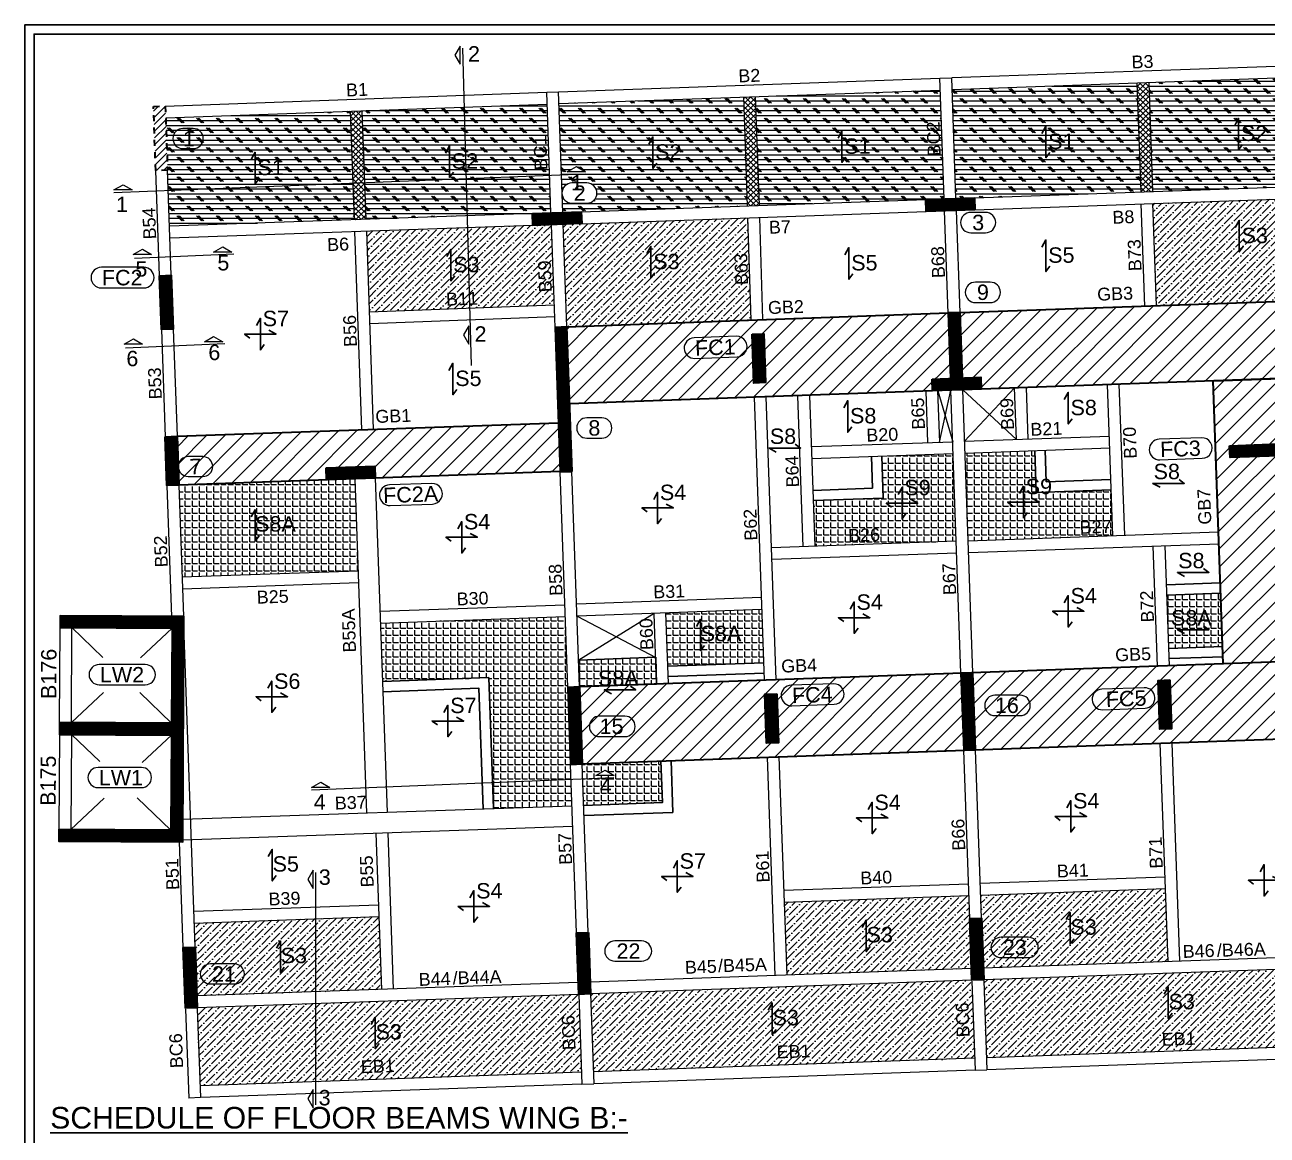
# Model space of a CAD drawing. Header units: millimetres. Extents: x 7675 to 3020127, y -133733 to 101228.
# Drawn here: x 2898307 to 2922494, y 77025 to 98635 of the extents above; entities that cross this region are included whole.
import ezdxf
from ezdxf.enums import TextEntityAlignment as Align

# ---------------------------------------------------------------- set-up
doc = ezdxf.new("R2010")
doc.units = ezdxf.units.MM
doc.header["$LTSCALE"] = 600
doc.linetypes.add('$0$DASHED2', pattern=[0.375, 0.25, -0.125])
doc.linetypes.add('Hidden', pattern=[4, 2, -2])
for name, color, linetype, lineweight in [('BEAM', 191, 'Continuous', 20), ('BEAM NO (H)', 121, 'Continuous', 20), ('BEAM NO (V)', 121, 'Continuous', 20), ('COL HATCH', 67, 'Continuous', 25), ('colno', 11, 'Continuous', 15), ('COLUMN', 84, 'Continuous', 30), ('GIRDER BEAM', 4, 'Continuous', 30), ('HATCH LIGHT_MOFA', 253, 'Continuous', 0), ('MAIN TEXT', 6, 'Continuous', 25), ('RC PARDI HATCH', 8, 'Continuous', 13), ('RCC PARDI', 2, 'Continuous', 20), ('sec', 2, 'Continuous', 13), ('SLAB', 1, 'Continuous', 25), ('SLAB MARK', 241, 'Continuous', 25), ('SLAB NO', 52, 'Continuous', 25), ('void', 45, 'Continuous', 18)]:
    doc.layers.add(name, color=color, linetype=linetype, lineweight=lineweight)
doc.layers.add('VAA- HATCH', color=7, linetype='Continuous')
doc.styles.add('ARIAL', font='arial.ttf')
pattern_1 = [(45, (2491303.62, 332757.3), (-176.7767, 176.7767), [])]
pattern_2 = [(44.684425, (2222075.1, -75728.195), (-10.0469908, 10.15827899), [])]
pattern_3 = [(0, (0, 0), (0, 95.25), []), (135, (47.62, -47.62), (-190.500082, -190.500082), [134.7039, -134.7039]), (135, (71.44, -47.62), (-190.500082, -190.500082), [134.7039, -134.7039]), (135, (95.25, -47.62), (-190.500082, -190.500082), [134.7039, -134.7039])]
pattern_4 = [(0, (0, 0), (0, 139.7), [101.6, -38.1]), (90, (0, 0), (-139.7, 9e-15), [101.6, -38.1])]
pattern_5 = [(45, (46286.416, -179883.063), (-10.60660172, 10.60660172), [])]
pattern_6 = [(44.6854249, (2233051.06, -59416.194), (-10.04716808, 10.15810365), [])]
pattern_7 = [(45, (2894726.755, 206159.45), (-53.03301, 53.03301), []), (135, (2894726.755, 206159.45), (-53.03301, -53.03301), [])]

# ---------------------------------------------------------------- blocks, each defined once
blk = doc.blocks.new('G$C8AF725FA')
at = {"layer": 'COLUMN'}
for p, q in [((-8355, -299, 11196), (-7405, -266, 11196)), ((-8346, -529, 11196), (-8355, -299, 11196)), ((-7405, -266, 11196), (-7397, -495, 11196)), ((-16010, -571, 11196), (-15060, -537, 11196)), ((-16002, -801, 11196), (-16010, -571, 11196)), ((-15060, -537, 11196), (-15052, -767, 11196)), ((-7397, -495, 11196), (-8346, -529, 11196)), ((-23665, -842, 11196), (-22715, -809, 11196)), ((-23657, -1072, 11196), (-23665, -842, 11196)), ((-22715, -809, 11196), (-22707, -1039, 11196)), ((-15052, -767, 11196), (-16002, -801, 11196)), ((-31320, -1114, 11196), (-30370, -1080, 11196)), ((-31311, -1344, 11196), (-31320, -1114, 11196)), ((-30370, -1080, 11196), (-30362, -1310, 11196)), ((-22707, -1039, 11196), (-23657, -1072, 11196)), ((-30362, -1310, 11196), (-31311, -1344, 11196)), ((-4105, -1900, 11196), (-3875, -1892, 11196)), ((-4071, -2849, 11196), (-4105, -1900, 11196)), ((-3875, -1892, 11196), (-3841, -2841, 11196)), ((-11760, -2171, 11196), (-11530, -2163, 11196)), ((-11726, -3121, 11196), (-11760, -2171, 11196)), ((-11530, -2163, 11196), (-11496, -3113, 11196)), ((-3841, -2841, 11196), (-4071, -2849, 11196)), ((-11496, -3113, 11196), (-11726, -3121, 11196)), ((-30651, -3320, 11196), (-30881, -3329, 11196)), ((-30881, -3329, 11196), (-30781, -6142, 11196)), ((-30551, -6134, 11196), (-30651, -3320, 11196)), ((-30781, -6142, 11196), (-30551, -6134, 11196)), ((-30403, -10327, 11196), (-30632, -10335, 11196)), ((-30632, -10335, 11196), (-30579, -11834, 11196)), ((-30349, -11826, 11196), (-30403, -10327, 11196)), ((-30579, -11834, 11196), (-30349, -11826, 11196)), ((-30463, -15112, 11196), (-30233, -15104, 11196)), ((-30421, -16311, 11196), (-30463, -15112, 11196)), ((-30233, -15104, 11196), (-30191, -16303, 11196)), ((-30191, -16303, 11196), (-30421, -16311, 11196))]:
    blk.add_line(p, q, dxfattribs=at)
for points in [[(-949, -34), (-941, -264), (8, -230), (0, 0)], [(-23181, -4322), (-22951, -4314), (-22996, -3041), (-23226, -3049)], [(-23541, -4335), (-22592, -4301), (-22584, -4531), (-23533, -4565)], [(41, -10745), (271, -10737), (218, -9238), (-12, -9246)], [(201, -15242), (430, -15234), (388, -14035), (158, -14043)]]:
    blk.add_lwpolyline(points, close=True, dxfattribs=at)
for points, elevation in [([(-15514, -4380), (-15284, -4372), (-15341, -2774), (-15571, -2782)], 11196), ([(-7666, -3053), (-7633, -4002), (-7862, -4010), (-7896, -3061)], 11196), ([(-180, -4503), (50, -4495), (-3, -2996), (-233, -3004)], 0), ([(-7614, -11020), (-7384, -11012), (-7437, -9513), (-7667, -9521)], 11196), ([(-15269, -11291), (-15039, -11283), (-15092, -9784), (-15322, -9792)], 11196), ([(-22924, -11559), (-22695, -11551), (-22748, -10052), (-22978, -10060)], 11196), ([(-11254, -9964), (-11220, -10913), (-11450, -10921), (-11483, -9972)], 11196), ([(-7497, -14298), (-7268, -14290), (-7225, -15489), (-7455, -15497)], 11196), ([(-15153, -14569), (-14923, -14561), (-14880, -15761), (-15110, -15769)], 11196), ([(-22808, -14837), (-22578, -14829), (-22536, -16028), (-22766, -16036)], 11196)]:
    blk.add_lwpolyline(points, close=True, dxfattribs=dict(at, elevation=elevation))

msp = doc.modelspace()

# ---------------------------------------------------------------- hatches: boundary and pattern name
at = {"layer": 'COL HATCH', "ltscale": 0.001}
h = msp.add_hatch(dxfattribs=at)
h.set_pattern_fill('ANSI31', color=99, scale=30, style=0)
h.paths.add_polyline_path([(2901042, 97053), (2900812, 97047), (2900857, 95798), (2901086, 95804)])
at = {"layer": 'COL HATCH', "lineweight": 0}
h = msp.add_hatch(dxfattribs=at)
h.set_pattern_fill('ANSI31', color=256, scale=4.5, angle=359.6854)
h.set_pattern_definition(pattern_6)
h.paths.add_polyline_path([(2915846, 95233), (2916795, 95267), (2916803, 95037), (2915854, 95003)])
h = msp.add_hatch(dxfattribs=at)
h.set_pattern_fill('ANSI31', color=256, scale=4.5, angle=359.6854)
h.set_pattern_definition(pattern_6)
h.paths.add_polyline_path([(2908191, 94962), (2909141, 94995), (2909149, 94765), (2908199, 94732)])
at = {"layer": 'COL HATCH'}
h = msp.add_hatch(dxfattribs=at)
h.set_pattern_fill('ANSI31', color=256, scale=120)
h.set_pattern_definition([(45, (46286.416, -179883.063), (-10.60660172, 10.60660172), [])])
h.paths.add_polyline_path([(2901159, 93761), (2900929, 93753), (2900966, 92704), (2901196, 92712)])
at = {"layer": 'COL HATCH', "lineweight": 0}
h = msp.add_hatch(dxfattribs=at)
h.set_pattern_fill('ANSI31', color=256, scale=4.5, angle=359.6854)
h.set_pattern_definition(pattern_6)
h.paths.add_polyline_path([(2916330, 91753), (2916559, 91762), (2916515, 93034), (2916285, 93026)])
h = msp.add_hatch(dxfattribs=at)
h.set_pattern_fill('ANSI31', color=256, scale=4.5, angle=359.6854)
h.set_pattern_definition(pattern_6)
h.paths.add_polyline_path([(2908730, 89934), (2908960, 89942), (2908860, 92755), (2908630, 92747)])
at = {"layer": 'COL HATCH'}
h = msp.add_hatch(dxfattribs=at)
h.set_pattern_fill('ANSI31', color=256, scale=120)
h.set_pattern_definition([(45, (46296.276, -180161.036), (-10.60660172, 10.60660172), [])])
h.paths.add_polyline_path([(2912697, 92620), (2912467, 92612), (2912501, 91663), (2912730, 91671)])
at = {"layer": 'COL HATCH', "lineweight": 0}
h = msp.add_hatch(dxfattribs=at)
h.set_pattern_fill('ANSI31', color=256, scale=4.5, angle=359.6854)
h.set_pattern_definition(pattern_6)
h.paths.add_polyline_path([(2915970, 91741), (2916919, 91774), (2916927, 91544), (2915978, 91511)])
h = msp.add_hatch(dxfattribs=at)
h.set_pattern_fill('ANSI31', color=256, scale=4.5, angle=359.6844)
h.set_pattern_definition(pattern_2)
h.paths.add_polyline_path([(2901270, 90627), (2901040, 90619), (2901074, 89669), (2901304, 89678)])
at = {"layer": 'COL HATCH'}
h = msp.add_hatch(dxfattribs=at)
h.set_pattern_fill('ANSI31', color=256, scale=120)
h.set_pattern_definition(pattern_5)
h.paths.add_polyline_path([(2921764, 90443), (2922714, 90477), (2922722, 90247), (2921773, 90214)])
h = msp.add_hatch(dxfattribs=at)
h.set_pattern_fill('ANSI31', color=256, scale=120)
h.set_pattern_definition(pattern_5)
h.paths.add_polyline_path([(2904174, 90010), (2905123, 90043), (2905131, 89813), (2904182, 89780)])
at = {"layer": 'COL HATCH', "lineweight": 0}
h = msp.add_hatch(dxfattribs=at)
h.set_pattern_fill('ANSI31', color=256, scale=4.5, angle=359.6844)
h.set_pattern_definition(pattern_2)
h.paths.add_polyline_path([(2901163, 85043), (2898983, 85055), (2898982, 84825), (2901162, 84813), (2901152, 82963), (2898972, 82975), (2898971, 82745), (2901381, 82732), (2901405, 87122), (2898995, 87135), (2898993, 86905), (2901173, 86893)])
h = msp.add_hatch(dxfattribs=at)
h.set_pattern_fill('ANSI31', color=256, scale=4.5, angle=359.6854)
h.set_pattern_definition(pattern_6)
h.paths.add_polyline_path([(2916586, 84517), (2916816, 84525), (2916763, 86024), (2916533, 86015)])
at = {"layer": 'COL HATCH'}
h = msp.add_hatch(dxfattribs=at)
h.set_pattern_fill('ANSI31', color=256, scale=120)
h.set_pattern_definition([(45, (46296.164, -180157.89), (-10.60660172, 10.60660172), [])])
h.paths.add_polyline_path([(2920600, 85884), (2920634, 84935), (2920404, 84927), (2920371, 85876)])
at = {"layer": 'COL HATCH', "lineweight": 0}
h = msp.add_hatch(dxfattribs=at)
h.set_pattern_fill('ANSI31', color=256, scale=4.5, angle=359.6854)
h.set_pattern_definition(pattern_6)
h.paths.add_polyline_path([(2908932, 84241), (2909161, 84249), (2909108, 85748), (2908878, 85740)])
at = {"layer": 'COL HATCH'}
h = msp.add_hatch(dxfattribs=at)
h.set_pattern_fill('ANSI31', color=256, scale=120)
h.set_pattern_definition([(45, (46296.164, -180157.89), (-10.60660172, 10.60660172), [])])
h.paths.add_polyline_path([(2912945, 85613), (2912979, 84663), (2912749, 84655), (2912715, 85605)])
at = {"layer": 'COL HATCH', "lineweight": 0}
h = msp.add_hatch(dxfattribs=at)
h.set_pattern_fill('ANSI31', color=256, scale=4.5, angle=359.6854)
h.set_pattern_definition(pattern_6)
h.paths.add_polyline_path([(2916703, 81238), (2916933, 81247), (2916975, 80047), (2916745, 80039)])
h = msp.add_hatch(dxfattribs=at)
h.set_pattern_fill('ANSI31', color=256, scale=4.5, angle=359.6854)
h.set_pattern_definition(pattern_6)
h.paths.add_polyline_path([(2909048, 80963), (2909278, 80971), (2909320, 79772), (2909090, 79764)])
h = msp.add_hatch(dxfattribs=at)
h.set_pattern_fill('ANSI31', color=256, scale=4.5, angle=359.6844)
h.set_pattern_definition(pattern_2)
h.paths.add_polyline_path([(2901623, 80683), (2901393, 80675), (2901435, 79496), (2901665, 79504)])
at = {"layer": 'GIRDER BEAM', "lineweight": 20}
h = msp.add_hatch(dxfattribs=at)
h.set_pattern_fill('ANSI31', color=150, scale=2000)
h.set_pattern_definition(pattern_1)
h.paths.add_polyline_path([(2916338, 91524), (2916568, 91532), (2916515, 93034), (2916285, 93026)])
h.paths.add_polyline_path([(2923993, 91795), (2908913, 91260), (2908860, 92759), (2923940, 93301)])
h = msp.add_hatch(dxfattribs=at)
h.set_pattern_fill('ANSI31', color=150, scale=2000)
h.set_pattern_definition(pattern_1)
h.paths.add_polyline_path([(2921445, 91705), (2922944, 91758), (2923139, 86250), (2921640, 86196)])
h = msp.add_hatch(dxfattribs=at)
h.set_pattern_fill('ANSI31', color=150, scale=2000)
h.set_pattern_definition(pattern_1)
h.paths.add_polyline_path([(2901270, 90627), (2908696, 90890), (2908729, 89941), (2901304, 89678)])
h = msp.add_hatch(dxfattribs=at)
h.set_pattern_fill('ANSI31', color=150, scale=2000)
h.set_pattern_definition(pattern_1)
h.paths.add_polyline_path([(2909108, 85752), (2924188, 86287), (2924242, 84788), (2909161, 84253)])
at = {"layer": 'HATCH LIGHT_MOFA', "true_color": 0x636466, "transparency": 33554687}
h = msp.add_hatch(dxfattribs=at)
h.set_pattern_fill('CORK', color=251, scale=30)
h.set_pattern_definition(pattern_3)
h.paths.add_polyline_path([(2916361, 97372), (2919966, 97500), (2920042, 95382), (2916436, 95254)])
h = msp.add_hatch(dxfattribs=at)
h.set_pattern_fill('CORK', color=251, scale=30)
h.set_pattern_definition(pattern_3)
h.paths.add_polyline_path([(2923786, 97635), (2920196, 97508), (2920271, 95390), (2923501, 95505), (2923501, 95505), (2923861, 95517)])
h = msp.add_hatch(dxfattribs=at)
h.set_pattern_fill('CORK', color=251, scale=30)
h.set_pattern_definition(pattern_3)
h.paths.add_polyline_path([(2912533, 97236), (2916131, 97364), (2916206, 95246), (2912608, 95118)])
h = msp.add_hatch(dxfattribs=at)
h.set_pattern_fill('CORK', color=251, scale=30)
h.set_pattern_definition(pattern_3)
h.paths.add_polyline_path([(2906859, 97034), (2904878, 96962), (2904929, 95567), (2906898, 95644)])
h.paths.add_polyline_path([(2908476, 97092), (2906859, 97034), (2906898, 95644), (2908525, 95708)])
h.paths.add_polyline_path([(2906898, 95644), (2904929, 95567), (2904955, 94848), (2906919, 94917)])
h.paths.add_polyline_path([(2908525, 95708), (2906898, 95644), (2906919, 94917), (2908191, 94962), (2908551, 94974)])
h.paths.add_polyline_path([(2906542, 95752), (2907210, 95752), (2907210, 96217), (2906542, 96217)], flags=9)
h.paths.add_polyline_path([(2908554, 95746), (2908526, 96554), (2908138, 96540), (2908167, 95732)], flags=9)
h = msp.add_hatch(dxfattribs=at)
h.set_pattern_fill('CORK', color=251, scale=30)
h.set_pattern_definition(pattern_3)
h.paths.add_polyline_path([(2912303, 97228), (2908705, 97101), (2908766, 95386, -0.377692), (2908960, 95557), (2909249, 95557, -1), (2909249, 95165), (2908960, 95165, -0.357575), (2908768, 95323), (2908781, 94983), (2909141, 94995), (2912378, 95110)])
h.paths.add_polyline_path([(2909045, 95876), (2909222, 95773), (2908867, 95773)], flags=16)
h.paths.add_polyline_path([(2911146, 95931), (2910524, 95931), (2910524, 96391), (2911146, 96391)], flags=24)
h.paths.add_polyline_path([(2909172, 95341), (2908912, 95341), (2908912, 95792), (2909172, 95792)], flags=9)
h = msp.add_hatch(dxfattribs=at)
h.set_pattern_fill('CORK', color=251, scale=30)
h.set_pattern_definition(pattern_3)
h.paths.add_polyline_path([(2901050, 96823), (2904648, 96954), (2904725, 94840), (2901125, 94714)])
at = {"layer": 'HATCH LIGHT_MOFA'}
h = msp.add_hatch(dxfattribs=at)
h.set_pattern_fill('ANSI36', color=256, scale=30)
h.paths.add_polyline_path([(2920271, 95160), (2923869, 95288), (2923940, 93297), (2920342, 93170)])
h = msp.add_hatch(dxfattribs=at)
h.set_pattern_fill('ANSI36', color=256, scale=30)
h.paths.add_polyline_path([(2908789, 94753), (2912386, 94880), (2912450, 92887), (2908860, 92761)])
h = msp.add_hatch(dxfattribs=at)
h.set_pattern_fill('ANSI36', color=256, scale=30)
h.paths.add_polyline_path([(2904963, 94619), (2908559, 94745), (2908614, 93187), (2905018, 93051)])
h = msp.add_hatch(dxfattribs=at)
h.set_pattern_fill('ANGLE', color=256, scale=20)
h.set_pattern_definition(pattern_4)
h.paths.add_polyline_path([(2916382, 90292), (2916442, 88584), (2913693, 88486), (2913662, 89375), (2915020, 89424), (2914991, 90243)])
h = msp.add_hatch(dxfattribs=at)
h.set_pattern_fill('ANGLE', color=256, scale=20)
h.set_pattern_definition(pattern_4)
h.paths.add_polyline_path([(2916611, 90301), (2916672, 88592), (2919490, 88692), (2919459, 89585), (2917999, 89533), (2917970, 90349)])
h = msp.add_hatch(dxfattribs=at)
h.set_pattern_fill('ANGLE', color=256, scale=20)
h.set_pattern_definition(pattern_4)
h.paths.add_polyline_path([(2902573, 89723), (2901304, 89678), (2901367, 87889), (2904795, 88009), (2904732, 89799), (2901304, 89678), (2901284, 89677), (2902553, 89722)])
h = msp.add_hatch(dxfattribs=at)
h.set_pattern_fill('ANGLE', color=256, scale=20)
h.set_pattern_definition(pattern_4)
h.paths.add_polyline_path([(2921628, 86536), (2921591, 87573), (2920542, 87536), (2920579, 86499)])
h = msp.add_hatch(dxfattribs=at)
h.set_pattern_fill('ANGLE', color=256, scale=20)
h.set_pattern_definition(pattern_4)
h.paths.add_polyline_path([(2907431, 83377), (2908960, 83441), (2908932, 84241), (2908878, 85740), (2908830, 87120), (2905231, 86992), (2905272, 85856), (2907341, 85929)])
h = msp.add_hatch(dxfattribs=at)
h.set_pattern_fill('ANGLE', color=256, scale=20)
h.set_pattern_definition(pattern_4)
h.paths.add_polyline_path([(2912694, 86219), (2912657, 87256), (2910788, 87190), (2910825, 86153)])
h = msp.add_hatch(dxfattribs=at)
h.set_pattern_fill('ANGLE', color=256, scale=20)
h.set_pattern_definition(pattern_4)
h.paths.add_polyline_path([(2909108, 85752), (2910607, 85805), (2910589, 86325), (2909090, 86271), (2909108, 85752)])
h = msp.add_hatch(dxfattribs=at)
h.set_pattern_fill('ANGLE', color=256, scale=20)
h.set_pattern_definition(pattern_4)
h.paths.add_polyline_path([(2909190, 83443), (2909172, 83963), (2909161, 84249), (2909161, 84249), (2909161, 84249), (2909161, 84253), (2910690, 84307), (2910719, 83497)])
h.paths.add_polyline_path([(2909782, 84026), (2909427, 84026), (2909604, 84128)], flags=16)
h = msp.add_hatch(dxfattribs=at)
h.set_pattern_fill('ANSI36', color=256, scale=30)
edge = h.paths.add_edge_path()
edge.add_line((2920514, 81824), (2916917, 81696))
edge.add_line((2916917, 81696), (2916967, 80277))
edge.add_line((2916967, 80277), (2920564, 80403))
edge.add_line((2920564, 80403), (2920514, 81824))
h = msp.add_hatch(dxfattribs=at)
h.set_pattern_fill('ANSI36', color=256, scale=30)
edge = h.paths.add_edge_path()
edge.add_line((2916687, 81688), (2913091, 81560))
edge.add_line((2913091, 81560), (2913142, 80140))
edge.add_line((2913142, 80140), (2916737, 80269))
edge.add_line((2916737, 80269), (2916687, 81688))
h = msp.add_hatch(dxfattribs=at)
h.set_pattern_fill('ANSI36', color=256, scale=30)
edge = h.paths.add_edge_path()
edge.add_line((2905130, 81278), (2901606, 81153))
edge.add_line((2901606, 81153), (2901656, 79734))
edge.add_line((2901656, 79734), (2905250, 79860))
edge.add_line((2905250, 79860), (2905200, 81280))
h = msp.add_hatch(dxfattribs=at)
h.set_pattern_fill('ANSI36', color=256, scale=30)
h.paths.add_polyline_path([(2924401, 80307), (2916975, 80047), (2917029, 78528), (2924454, 78791)])
h = msp.add_hatch(dxfattribs=at)
h.set_pattern_fill('ANSI36', color=256, scale=30)
h.paths.add_polyline_path([(2916745, 80039), (2909320, 79772), (2909374, 78256), (2916799, 78520)])
h = msp.add_hatch(dxfattribs=at)
h.set_pattern_fill('ANSI36', color=256, scale=30)
edge = h.paths.add_edge_path()
edge.add_line((2909090, 79767), (2901665, 79504))
edge.add_line((2901665, 79504), (2901718, 77985))
edge.add_line((2901718, 77985), (2909144, 78247))
edge.add_line((2909144, 78247), (2909090, 79767))
at = {"layer": 'RC PARDI HATCH'}
h = msp.add_hatch(dxfattribs=at)
h.set_pattern_fill('ANSI37', color=256, scale=600)
h.set_pattern_definition(pattern_7)
h.paths.add_polyline_path([(2920196, 97508), (2919966, 97500), (2920042, 95382), (2920271, 95390)])
h = msp.add_hatch(dxfattribs=at)
h.set_pattern_fill('ANSI37', color=256, scale=600)
h.set_pattern_definition([(45, (2894726.755, 206159.45), (-53.03301, 53.03301), []), (135, (2894726.755, 206159.45), (-53.03301, -53.03301), [])])
h.paths.add_polyline_path([(2912533, 97236), (2912303, 97228), (2912378, 95110), (2912608, 95118)])
h = msp.add_hatch(dxfattribs=at)
h.set_pattern_fill('ANSI37', color=256, scale=600)
h.set_pattern_definition(pattern_7)
h.paths.add_polyline_path([(2904878, 96962), (2904648, 96954), (2904725, 94840), (2904955, 94849)])
at = {"layer": 'VAA- HATCH'}
h = msp.add_hatch(dxfattribs=at)
h.set_pattern_fill('ANSI31', color=256)
h.paths.add_polyline_path([(2911384, 86534), (2911384, 87044), (2912357, 87044), (2912357, 86534)], flags=9)
h = msp.add_hatch(dxfattribs=at)
h.set_pattern_fill('ANSI31', color=256)
h.paths.add_polyline_path([(2909406, 83569), (2909406, 84068), (2909814, 84068), (2909814, 83569)], flags=9)

# ---------------------------------------------------------------- linework, layer by layer
at = {"color": 5}
msp.add_lwpolyline([(2974419, 45004), (2974419, 98635), (2898307, 98635), (2898307, 45004)], close=True, dxfattribs=at)
at = {"color": 6}
msp.add_lwpolyline([(2974239, 45184), (2974239, 98455), (2898487, 98455), (2898487, 45184)], close=True, dxfattribs=at)
at = {"layer": 'BEAM'}
for p, q in [((2923778, 97865), (2916352, 97602)), ((2908697, 97330), (2916123, 97594)), ((2916123, 97594, 11196), (2916352, 97602)), ((2916206, 95246, 11196), (2916123, 97594, 11196)), ((2916436, 95254, 11196), (2916352, 97602, 11196)), ((2923786, 97635), (2916361, 97372)), ((2901042, 97053), (2908467, 97322)), ((2908467, 97323), (2908697, 97330)), ((2908551, 94974, 11196), (2908467, 97322, 11196)), ((2908781, 94983, 11196), (2908697, 97330, 11196)), ((2908705, 97101), (2916131, 97364)), ((2901050, 96823), (2908476, 97092)), ((2900929, 93753), (2900857, 95798)), ((2901159, 93761), (2901087, 95806)), ((2916795, 95267), (2923501, 95505)), ((2909141, 94995, 11196), (2915846, 95233, 11196)), ((2916803, 95037), (2923509, 95275)), ((2920112, 93162), (2920042, 95152)), ((2920342, 93170), (2920271, 95160)), ((2908191, 94962, 11196), (2901125, 94714, 11196)), ((2909149, 94765, 11196), (2915854, 95003, 11196)), ((2912447, 92890), (2912386, 94880)), ((2912677, 92897), (2912616, 94887)), ((2916285, 93026), (2916214, 95016)), ((2916515, 93034), (2916444, 95024)), ((2908199, 94732, 11196), (2901133, 94485, 11196)), ((2904868, 90755, 0), (2904733, 94611, 0)), ((2905098, 90763, 0), (2904963, 94619, 0)), ((2908630, 92747, 11196), (2908559, 94745, 11196)), ((2908860, 92755, 11196), (2908789, 94753, 11196)), ((2905018, 93051, 0), (2908614, 93187, 0)), ((2905026, 92822, 0), (2908623, 92957, 0)), ((2900966, 92704), (2901040, 90619)), ((2901196, 92712), (2901270, 90627)), ((2915848, 91505), (2915883, 90505)), ((2916078, 91513), (2916113, 90513)), ((2916533, 86015), (2916338, 91522)), ((2916763, 86023), (2916568, 91530)), ((2917612, 90566), (2917577, 91567)), ((2917842, 90574), (2917806, 91576)), ((2919490, 88692), (2919386, 91632)), ((2919720, 88700), (2919616, 91640)), ((2912706, 85880), (2912510, 91388)), ((2912936, 85888), (2912740, 91396)), ((2913463, 88478), (2913359, 91416)), ((2913693, 88486), (2913589, 91424)), ((2913624, 90425), (2916373, 90522)), ((2916603, 90530), (2919422, 90630)), ((2913632, 90195), (2916382, 90292)), ((2916611, 90301), (2919430, 90401)), ((2904732, 89799, 0), (2904962, 83293, 0)), ((2905131, 89813, 0), (2905362, 83308, 0)), ((2908878, 85740, 11196), (2908730, 89934, 11196)), ((2909108, 85748, 11196), (2908960, 89942, 11196)), ((2901074, 89669), (2901165, 87114)), ((2901304, 89678), (2901395, 87122)), ((2916672, 88592), (2921549, 88765)), ((2916442, 88584), (2912844, 88456)), ((2916680, 88362), (2921557, 88535)), ((2916450, 88354), (2912853, 88226)), ((2920361, 86151), (2920278, 88489)), ((2920591, 86159), (2920508, 88498)), ((2901367, 87889, 0), (2904795, 88009, 0)), ((2901375, 87659, 0), (2904803, 87779, 0)), ((2905222, 87222), (2908821, 87349)), ((2912649, 87486), (2909051, 87358)), ((2901623, 80683, -1), (2901395, 87122, -2)), ((2905230, 86992), (2908830, 87120)), ((2912657, 87256), (2909059, 87128)), ((2910607, 85805), (2910558, 87181)), ((2910837, 85813), (2910788, 87190)), ((2898983, 85055, -2), (2898993, 86905, -2)), ((2899213, 85054, -2), (2899223, 86904, -2)), ((2898983, 84826, -2), (2898971, 82976, -2)), ((2899213, 84824, -2), (2899201, 82974, -2)), ((2920794, 80411, 11196), (2920643, 84660, 11196)), ((2916703, 81238, 11196), (2916587, 84516, 11196)), ((2916933, 81247, 11196), (2916816, 84524, 11196)), ((2920564, 80403, 11196), (2920413, 84652, 11196)), ((2909048, 80963, 11196), (2908932, 84241, 11196)), ((2909278, 80971, 11196), (2909161, 84249, 11196)), ((2912759, 84380), (2912912, 80131)), ((2912989, 84389), (2913142, 80140)), ((2901383, 83173, -2), (2908960, 83436, 0)), ((2901381, 82773, -2), (2908974, 83036, 0)), ((2901393, 80675), (2901320, 82733)), ((2905143, 82900, 0), (2905250, 79860, 0)), ((2905373, 82908, 0), (2905480, 79868, 0)), ((2916908, 81926, 0), (2920506, 82054, 0)), ((2913082, 81790), (2916679, 81918)), ((2916917, 81696, 0), (2920514, 81824, 0)), ((2901598, 81383, 0), (2905192, 81510, 0)), ((2913091, 81560), (2916687, 81688)), ((2901606, 81153, 0), (2905200, 81280, 0)), ((2924393, 80537, 11196), (2916967, 80277, 11196)), ((2924401, 80307, 11196), (2916975, 80047, 11196)), ((2916737, 80269, 11196), (2909312, 80002, 11196)), ((2909082, 79994, 11196), (2901657, 79734, 11196)), ((2916745, 80039, 11196), (2909320, 79772, 11196)), ((2916746, 80019, 0), (2916807, 78290, 0)), ((2916976, 80027, 0), (2917037, 78298, 0)), ((2909090, 79764, 11196), (2901665, 79504, 11196)), ((2909090, 79764, 0), (2909152, 78018, 0)), ((2909320, 79772, 0), (2909382, 78026, 0)), ((2901436, 79476, 0), (2901497, 77747, 0)), ((2901665, 79484, 0), (2901727, 77755, 0)), ((2924454, 78791, 0), (2917029, 78528, 0)), ((2916799, 78520, 0), (2909374, 78256, 0)), ((2924462, 78561, 0), (2917037, 78298, 0)), ((2909144, 78248, 0), (2901719, 77985, 0)), ((2916807, 78290, 0), (2909382, 78026, 0)), ((2916807, 78290, 0), (2917037, 78298, 0)), ((2909152, 78018, 0), (2901727, 77755, 0)), ((2909152, 78018, 0), (2909382, 78026, 0)), ((2901727, 77755, 0), (2901497, 77747, 0))]:
    msp.add_line(p, q, dxfattribs=at)
at = {"layer": 'colno'}
for points, elevation in [([(2901385, 96617, 1), (2901385, 96226), (2901585, 96226, 1), (2901585, 96617)], 5360), ([(2908960, 95557, 1), (2908960, 95165), (2909249, 95165, 1), (2909249, 95557)], 16556), ([(2916724, 94985, 1), (2916724, 94588), (2917010, 94588, 1), (2917010, 94985)], 16556), ([(2916816, 93627, 1), (2916816, 93230), (2917103, 93230, 1), (2917103, 93627)], 11196), ([(2911336, 92543, 1), (2911351, 92143), (2912175, 92173, 1), (2912161, 92573)], 11196), ([(2909250, 90986, 1), (2909250, 90590), (2909538, 90590, 1), (2909538, 90986)], 16556), ([(2920392, 90569, 1), (2920407, 90169), (2921231, 90198, 1), (2921217, 90598)], 11196), ([(2901488, 90231, 1), (2901488, 89845), (2901772, 89845, 1), (2901772, 90231)], 5360), ([(2905405, 89679, 1), (2905419, 89279), (2906244, 89309, 1), (2906230, 89709)], -11196), ([(2899754, 86183, 1), (2899754, 85791), (2900653, 85791, 1), (2900653, 86183)], 5359), ([(2913225, 85780, 1), (2913240, 85380), (2914064, 85410, 1), (2914050, 85810)], -22392), ([(2919278, 85705, 1), (2919292, 85305), (2920117, 85334, 1), (2920102, 85734)], -11196), ([(2917194, 85587, 1), (2917194, 85191), (2917685, 85191, 1), (2917685, 85587)], -11671), ([(2909497, 85179, 1), (2909497, 84782), (2909991, 84782, 1), (2909991, 85179)], 16556), ([(2899732, 84181, 1), (2899732, 83789), (2900577, 83789, 1), (2900577, 84181)], 5359), ([(2909794, 80804, 1), (2909794, 80412), (2910316, 80412, 1), (2910316, 80804)], 16556), ([(2917315, 80877, 1), (2917315, 80481), (2917840, 80481, 1), (2917840, 80877)], 5360), ([(2901919, 80358, 1), (2901919, 79967), (2902386, 79967, 1), (2902386, 80358)], 5360)]:
    msp.add_lwpolyline(points, format="xyb", close=True, dxfattribs=dict(at, elevation=elevation))
msp.add_lwpolyline([(2899797, 93916, 1), (2899797, 93515), (2900622, 93515, 1), (2900622, 93916)], format="xyb", close=True, dxfattribs=at)
at = {"layer": 'COLUMN', "linetype": 'Hidden', "ltscale": 0.1}
msp.add_lwpolyline([(2900812, 97047), (2901042, 97053), (2901086, 95804), (2900856, 95798)], close=True, dxfattribs=at)
at = {"layer": 'COLUMN', "color": 2}
for points in [[(2900929, 93753), (2901159, 93761), (2901196, 92712), (2900966, 92704)], [(2912467, 92612), (2912697, 92620), (2912730, 91671), (2912501, 91663)], [(2921764, 90443), (2922714, 90477), (2922722, 90247), (2921773, 90214)], [(2920600, 85884), (2920634, 84935), (2920404, 84927), (2920371, 85876)], [(2912945, 85613), (2912979, 84663), (2912749, 84655), (2912715, 85605)]]:
    msp.add_lwpolyline(points, close=True, dxfattribs=at)
at = {"layer": 'COLUMN'}
for points, elevation in [([(2901040, 90619), (2901270, 90627), (2901304, 89678), (2901074, 89669)], 0), ([(2901393, 80675), (2901623, 80683), (2901665, 79504), (2901435, 79496)], -1)]:
    msp.add_lwpolyline(points, close=True, dxfattribs=dict(at, elevation=elevation))
at = {"layer": 'COLUMN', "color": 2, "elevation": 0}
msp.add_lwpolyline([(2904174, 90010), (2905123, 90043), (2905131, 89813), (2904182, 89780)], close=True, dxfattribs=at)
at = {"layer": 'COLUMN', "elevation": -2}
msp.add_lwpolyline([(2901163, 85043), (2898983, 85055), (2898982, 84825), (2901162, 84813), (2901152, 82963), (2898972, 82975), (2898971, 82745), (2901381, 82732), (2901405, 87122), (2898995, 87135), (2898993, 86905), (2901173, 86893), (2901163, 85043), (2898983, 85055), (2898982, 84825), (2901162, 84813)], dxfattribs=at)
at = {"layer": 'GIRDER BEAM'}
for points in [[(2916515, 93034), (2923940, 93297), (2923993, 91795), (2916568, 91532)], [(2916338, 91524), (2908913, 91260), (2908860, 92758), (2916285, 93030)]]:
    msp.add_lwpolyline(points, dxfattribs=at)
for points in [[(2923139, 86250), (2921640, 86196), (2921445, 91705), (2922944, 91758)], [(2924188, 86287), (2909108, 85752), (2909161, 84253), (2924242, 84788)]]:
    msp.add_lwpolyline(points, close=True, dxfattribs=at)
at = {"layer": 'GIRDER BEAM', "elevation": 0}
msp.add_lwpolyline([(2908729, 89941), (2901304, 89678), (2901270, 90627), (2908696, 90890)], close=True, dxfattribs=at)
at = {"layer": 'RCC PARDI'}
for p, q in [((2920042, 95382), (2919966, 97500)), ((2920271, 95390), (2920196, 97508)), ((2912608, 95118, 11196), (2912533, 97236, 11196)), ((2912378, 95110, 11196), (2912303, 97228, 11196)), ((2904725, 94840, 0), (2904648, 96954, 0)), ((2904955, 94849, 0), (2904878, 96962, 0))]:
    msp.add_line(p, q, dxfattribs=at)
at = {"layer": 'sec', "linetype": 'Continuous'}
for points, elevation in [([(2906780, 97867), (2906780, 98222), (2906678, 98044), (2906780, 97867)], 11196), ([(2906828, 98179), (2907000, 92006)], 11196), ([(2909222, 95773), (2908867, 95773), (2909045, 95876), (2909222, 95773)], 11196), ([(2900038, 95374), (2909216, 95736)], 11196), ([(2900396, 95421), (2900041, 95421), (2900219, 95524), (2900396, 95421)], 11196), ([(2900441, 94096), (2902375, 94176)], 0), ([(2906953, 92423), (2906953, 92778), (2906850, 92600), (2906953, 92423)], 11196), ([(2900265, 92351), (2902198, 92432)], 0), ([(2903887, 83743), (2909776, 83988)], 11196), ([(2909782, 84026), (2909427, 84026), (2909604, 84128), (2909782, 84026)], 11196), ([(2904245, 83790), (2903891, 83790), (2904068, 83893), (2904245, 83790)], 11196), ([(2903921, 81826), (2903921, 82181), (2903818, 82003), (2903921, 81826)], 11196), ([(2903968, 82138), (2903968, 77614)], 11196), ([(2903921, 77559), (2903921, 77914), (2903818, 77737), (2903921, 77559)], 11196)]:
    msp.add_lwpolyline(points, dxfattribs=dict(at, elevation=elevation))
for points in [[(2900774, 94167), (2900419, 94167), (2900596, 94269), (2900774, 94167)], [(2902337, 94212), (2901982, 94212), (2902159, 94315), (2902337, 94212)], [(2900597, 92422), (2900242, 92422), (2900420, 92525), (2900597, 92422)], [(2902160, 92467), (2901806, 92467), (2901983, 92570), (2902160, 92467)]]:
    msp.add_lwpolyline(points, dxfattribs=at)
at = {"layer": 'SLAB', "linetype": '$0$DASHED2', "ltscale": 500}
for p, q in [((2920535, 87735), (2921584, 87773)), ((2920579, 86499), (2921628, 86536)), ((2910825, 86153), (2912694, 86219))]:
    msp.add_line(p, q, dxfattribs=at)
at = {"layer": 'SLAB'}
for p, q in [((2920542, 87536), (2921591, 87573)), ((2920586, 86299), (2921635, 86336)), ((2910832, 85953), (2912701, 86019))]:
    msp.add_line(p, q, dxfattribs=at)
at = {"layer": 'SLAB', "linetype": '$0$DASHED2', "ltscale": 500}
for points in [[(2913654, 89575), (2914813, 89616), (2914791, 90236)], [(2918170, 90356), (2918192, 89740), (2919452, 89785)], [(2910890, 84314), (2910926, 83305), (2909197, 83243)]]:
    msp.add_lwpolyline(points, dxfattribs=at)
at = {"layer": 'SLAB'}
for points in [[(2913662, 89375), (2915020, 89424), (2914991, 90243)], [(2917970, 90349), (2917999, 89533), (2919459, 89585)], [(2910690, 84307), (2910719, 83497), (2909190, 83443)]]:
    msp.add_lwpolyline(points, dxfattribs=at)
at = {"layer": 'SLAB', "linetype": '$0$DASHED2', "ltscale": 500, "elevation": 11196}
msp.add_lwpolyline([(2909108, 85752), (2910607, 85805), (2910589, 86325), (2909090, 86271), (2909108, 85752), (2909108, 85752)], close=True, dxfattribs=at)
at = {"layer": 'SLAB', "linetype": '$0$DASHED2', "ltscale": 500, "elevation": 0}
msp.add_lwpolyline([(2905270, 85856), (2907341, 85929), (2907431, 83381)], dxfattribs=at)
at = {"layer": 'SLAB', "elevation": 0}
msp.add_lwpolyline([(2905277, 85656), (2907148, 85722), (2907231, 83374)], dxfattribs=at)
at = {"layer": 'SLAB MARK', "elevation": 11196}
for points in [[(2922016, 96307), (2921939, 96204), (2921939, 96818), (2921863, 96677)], [(2914293, 96058), (2914216, 95956), (2914216, 96569), (2914139, 96429)], [(2918263, 96151), (2918187, 96049), (2918187, 96662), (2918110, 96522)], [(2906652, 95768), (2906575, 95665), (2906575, 96279), (2906499, 96138)], [(2910612, 95944), (2910536, 95842), (2910536, 96455), (2910459, 96314)], [(2902868, 95643), (2902791, 95541), (2902791, 96154), (2902715, 96014)], [(2922028, 94319), (2921951, 94216), (2921951, 94830), (2921874, 94689)], [(2918263, 93936), (2918187, 93834), (2918187, 94448), (2918110, 94307)], [(2906680, 93753), (2906603, 93651), (2906603, 94264), (2906526, 94124)], [(2910574, 93811), (2910497, 93709), (2910497, 94323), (2910420, 94182)], [(2914428, 93787), (2914351, 93685), (2914351, 94299), (2914274, 94158)], [(2906718, 91538), (2906641, 91435), (2906641, 92049), (2906564, 91908)], [(2918698, 90969), (2918621, 90867), (2918621, 91481), (2918544, 91340)], [(2914405, 90810), (2914328, 90707), (2914328, 91321), (2914252, 91180)], [(2913308, 90474), (2913411, 90397), (2912797, 90397), (2912938, 90320)], [(2920779, 89788), (2920881, 89711), (2920268, 89711), (2920408, 89634)], [(2910703, 89027), (2910627, 88925), (2910627, 89538), (2910550, 89398)], [(2915462, 89121), (2915385, 89018), (2915385, 89632), (2915308, 89491)], [(2917826, 89141), (2917749, 89039), (2917749, 89653), (2917672, 89512)], [(2910422, 89155), (2910320, 89232), (2910933, 89232), (2910793, 89308)], [(2915181, 89248), (2915078, 89325), (2915692, 89325), (2915551, 89402)], [(2917544, 89269), (2917442, 89346), (2918056, 89346), (2917915, 89423)], [(2902867, 88687), (2902790, 88585), (2902790, 89198), (2902713, 89058)], [(2906888, 88457), (2906812, 88355), (2906812, 88968), (2906735, 88828)], [(2906607, 88585), (2906505, 88662), (2907118, 88662), (2906978, 88738)], [(2921257, 88053), (2921360, 87977), (2920746, 87977), (2920887, 87900)], [(2914531, 86892), (2914454, 86789), (2914454, 87403), (2914377, 87262)], [(2918698, 87016), (2918622, 86914), (2918622, 87527), (2918545, 87387)], [(2914250, 87019), (2914147, 87096), (2914761, 87096), (2914620, 87173)], [(2918417, 87144), (2918315, 87221), (2918928, 87221), (2918788, 87297)], [(2911541, 86555), (2911464, 86452), (2911464, 87066), (2911387, 86925)], [(2921257, 86940), (2921360, 86863), (2920746, 86863), (2920887, 86786)], [(2903192, 85353), (2903116, 85251), (2903116, 85864), (2903039, 85724)], [(2902911, 85481), (2902809, 85558), (2903422, 85558), (2903282, 85634)], [(2910099, 85766), (2910202, 85689), (2909588, 85689), (2909729, 85612)], [(2906621, 84880), (2906544, 84778), (2906544, 85392), (2906467, 85251)], [(2906340, 85008), (2906237, 85085), (2906851, 85085), (2906710, 85162)], [(2914881, 82994), (2914805, 82891), (2914805, 83505), (2914728, 83364)], [(2918748, 83025), (2918671, 82922), (2918671, 83536), (2918595, 83395)], [(2914600, 83121), (2914498, 83198), (2915111, 83198), (2914971, 83275)], [(2918467, 83152), (2918365, 83229), (2918978, 83229), (2918838, 83306)], [(2903201, 82076), (2903124, 81973), (2903124, 82587), (2903047, 82446)], [(2911087, 81853), (2911010, 81751), (2911010, 82364), (2910933, 82224)], [(2922511, 81781), (2922435, 81678), (2922435, 82292), (2922358, 82151)], [(2910806, 81981), (2910703, 82058), (2911317, 82058), (2911176, 82134)], [(2922230, 81908), (2922128, 81985), (2922741, 81985), (2922601, 82062)], [(2907127, 81273), (2907050, 81170), (2907050, 81784), (2906973, 81643)], [(2906846, 81400), (2906743, 81477), (2907357, 81477), (2907216, 81554)], [(2918734, 80848), (2918657, 80746), (2918657, 81359), (2918580, 81219)], [(2914765, 80699), (2914688, 80596), (2914688, 81210), (2914611, 81069)], [(2903359, 80294), (2903282, 80191), (2903282, 80805), (2903205, 80664)]]:
    msp.add_lwpolyline(points, dxfattribs=at)
at = {"layer": 'SLAB MARK'}
for points in [[(2902970, 92411), (2902893, 92309), (2902893, 92923), (2902817, 92782)], [(2902689, 92539), (2902587, 92616), (2903200, 92616), (2903059, 92693)], [(2920644, 79396), (2920568, 79293), (2920568, 79907), (2920491, 79766)], [(2912935, 79084), (2912859, 78982), (2912859, 79595), (2912782, 79455)], [(2905205, 78807), (2905128, 78705), (2905128, 79319), (2905052, 79178)]]:
    msp.add_lwpolyline(points, dxfattribs=at)
at = {"layer": 'void'}
for p, q in [((2916080, 91514), (2916373, 90522)), ((2916113, 90514), (2916338, 91523)), ((2917612, 90566), (2916568, 91530)), ((2917577, 91567), (2916603, 90530)), ((2909059, 87128, 11196), (2910590, 86324, -10)), ((2910558, 87181), (2909090, 86271, 11196)), ((2899223, 86904, -2), (2899829, 86323, -2)), ((2901173, 86893, -2), (2900560, 86317, -2)), ((2899838, 85641, -2), (2899213, 85054, -2)), ((2900543, 85638, -2), (2901163, 85043, -2)), ((2899213, 84824, -2), (2899766, 84294, -2)), ((2901162, 84813, -2), (2900589, 84276, -2)), ((2899853, 83586, -2), (2899201, 82974, -2)), ((2900496, 83593, -2), (2901152, 82963, -2))]:
    msp.add_line(p, q, dxfattribs=at)

# ---------------------------------------------------------------- block references
at = {"layer": 'COLUMN', "rotation": 0.0009998897321240822}
msp.add_blockref('G$C8AF725FA', (2939511, 96076), dxfattribs=at)

# ---------------------------------------------------------------- texts
at = {"layer": 'BEAM NO (H)', "style": 'ARIAL'}
for s, p in [('B3', (2920067, 97918, 0)), ('B2', (2912412, 97647, 0)), ('B1', (2904774, 97373, 0)), ('B7', (2913007, 94701, 11196)), ('B8', (2919695, 94895, 11196)), ('B6', (2904406, 94364, 11196)), ('B11', (2906818, 93304, 0)), ('GB3', (2919534, 93402, 11196)), ('GB2', (2913124, 93143, 11196)), ('GB1', (2905480, 91023, 11196)), ('B20', (2915001, 90658, 0)), ('B21', (2918195, 90772, 0)), ('B26', (2914646, 88705, 0)), ('B27', (2919153, 88864, 0)), ('B25', (2903133, 87504, 0)), ('B30', (2907024, 87470, 0)), ('B31', (2910852, 87607, 0)), ('GB5', (2919884, 86383, 11196)), ('GB4', (2913382, 86164, 11196)), ('B37', (2904652, 83497, 11196)), ('B41', (2918710, 82174, 0)), ('B40', (2914883, 82039, 0)), ('B39', (2903362, 81630, 0)), ('B46', (2921160, 80609, 11196)), ('B45', (2911468, 80301, 11196)), ('B44', (2906286, 80064, 11196)), ('EB1', (2920771, 78898)), ('EB1', (2913273, 78654)), ('EB1', (2905178, 78366))]:
    msp.add_text(s, height=250, rotation=2.0315, dxfattribs=at).set_placement(p, align=Align.MIDDLE_CENTER)
at = {"layer": 'BEAM NO (H)', "color": 4, "style": 'ARIAL'}
for s, p in [('B176', (2898772, 86003, 11195)), ('B175', (2898761, 83923, 11195))]:
    msp.add_text(s, height=300, rotation=89.6844, dxfattribs=at).set_placement(p, align=Align.MIDDLE_CENTER)
at = {"layer": 'BEAM NO (H)', "color": 1, "style": 'ARIAL'}
for s, p in [('/B46A', (2921990, 80636)), ('/B45A', (2912278, 80336)), ('/B44A', (2907112, 80098, 11196))]:
    msp.add_text(s, height=250, rotation=2.0315, dxfattribs=at).set_placement(p, align=Align.MIDDLE_CENTER)
at = {"layer": 'BEAM NO (V)', "style": 'ARIAL'}
for s, p in [('BC2', (2916001, 96415, 22392)), ('BC1', (2908346, 96143, 22392)), ('B54', (2900730, 94770, 11196)), ('B73', (2919914, 94151, 11196)), ('B63', (2912254, 93880, 11196)), ('B68', (2916087, 94016, 11196)), ('B59', (2908432, 93740, 22392)), ('B56', (2904638, 92677, 11196)), ('B53', (2900840, 91656, 11196)), ('B65', (2915697, 91068, 11196)), ('B69', (2917431, 91062, 11196)), ('B70', (2919821, 90500, 22392)), ('B64', (2913248, 89942, 11196)), ('GB7', (2921271, 89257, 11196)), ('B62', (2912435, 88905, 11196)), ('B52', (2900956, 88386, 11196)), ('B58', (2908641, 87832, 22392)), ('B67', (2916305, 87846, 11196)), ('B72', (2920156, 87315, 11196)), ('B55A', (2904616, 86846, 11196)), ('B60', (2910409, 86776, 11196)), ('B66', (2916482, 82872, 22392)), ('B57', (2908827, 82597, 22392)), ('B71', (2920326, 82522, 22392)), ('B61', (2912673, 82251, 11196)), ('B51', (2901179, 82105, 11196)), ('B55', (2904965, 82158, 11196)), ('BC6', (2916565, 79268, 0)), ('BC6', (2908894, 79018, 0)), ('BC6', (2901253, 78667, 0))]:
    msp.add_text(s, height=250, rotation=92.0326, dxfattribs=at).set_placement(p, align=Align.MIDDLE_CENTER)
at = {"layer": 'colno', "style": 'ARIAL'}
for s, rotation, p in [('1', 0.0009, (2901501, 96421, 5360)), ('2', 0.0008, (2909110, 95360, 16556)), ('3', 0.0008, (2916868, 94788, 16556)), ('FC2', 0.0009, (2900203, 93715)), ('9', 0.0008, (2916960, 93430, 11196)), ('FC1', 2.0324, (2911750, 92358, 11196)), ('8', 0.0008, (2909395, 90790, 16556)), ('FC3', 2.0324, (2920806, 90384, 11196)), ('7', 2.0324, (2901630, 90040, 5360)), ('FC2A', 2.0324, (2905818, 89494, -11196)), ('LW2', 0, (2900199, 85986, 5359)), ('FC4', 2.0324, (2913639, 85595, -22392)), (' FC5', 2.0324, (2919691, 85519, -11196)), ('16', 0.0008, (2917426, 85391, -11671)), ('15', 0.0008, (2909730, 84983, 16556)), ('LW1', 0, (2900178, 83984, 5359)), ('23', 0.0008, (2917581, 80681, 5360)), ('22', 0.0008, (2910060, 80607, 16556)), ('21', 0.0009, (2902185, 80162, 5360))]:
    msp.add_text(s, height=300, rotation=rotation, dxfattribs=at).set_placement(p, align=Align.MIDDLE_CENTER)
at = {"layer": 'MAIN TEXT', "linetype": 'Continuous', "style": 'ARIAL'}
msp.add_text('%%USCHEDULE OF FLOOR BEAMS WING B:-', height=420, dxfattribs=at).set_placement((2904424, 77364), align=Align.MIDDLE)
at = {"layer": 'sec', "linetype": 'Continuous', "style": 'ARIAL'}
for s, p in [('2', (2906935, 97920)), ('1', (2908941, 95416, 16556)), ('1', (2900083, 94990, 11196)), ('5', (2902056, 93855, 5360)), ('5', (2900460, 93735, 0)), ('2', (2907063, 92467, 11196)), ('6', (2901880, 92110, 5360)), ('6', (2900284, 91991, 0)), ('4', (2909501, 83669, 16556)), ('4', (2903932, 83359, 11196)), ('3', (2904031, 81897)), ('3', (2904027, 77604))]:
    msp.add_text(s, height=300, dxfattribs=at).set_placement(p)
at = {"layer": 'SLAB NO', "style": 'ARIAL'}
for s, p in [('S1', (2918487, 96368, 11196)), ('S2', (2922240, 96524, 11196)), ('S2', (2910836, 96161, 11196)), ('S1', (2914517, 96275, 11196)), ('S2', (2906876, 95985, 11196)), ('S1', (2903092, 95860, 11196)), ('S3', (2922252, 94536, 11196)), ('S3', (2906903, 93970, 11196)), ('S3', (2910798, 94029, 11196)), ('S5', (2914652, 94005, 11196)), ('S5', (2918487, 94154, 11196)), ('S7', (2903194, 92920)), ('S5', (2906942, 91755, 11196)), ('S8', (2918922, 91187, 11196)), ('S8', (2914629, 91027, 11196)), ('S8', (2913068, 90628, 11196)), ('S8', (2920539, 89942, 11196)), ('S9', (2915686, 89629, 11196)), ('S9', (2918050, 89650, 11196)), ('S4', (2910927, 89535, 11196)), ('S8A', (2903187, 88922, 11196)), ('S4', (2907112, 88965, 11196)), ('S8', (2921018, 88208, 11196)), ('S4', (2918922, 87524, 11196)), ('S4', (2914755, 87400, 11196)), ('S8A', (2921018, 87094, 11196)), ('S8A', (2911861, 86789, 11196)), ('S6', (2903416, 85861, 11196)), ('S8A', (2909860, 85920, 11196)), ('S7', (2906845, 85389, 11196)), ('S4', (2918972, 83533, 11196)), ('S4', (2915105, 83502, 11196)), ('S7', (2911311, 82361, 11196)), ('S5', (2903387, 82304, 11196)), ('S4', (2907351, 81781, 11196)), ('S3', (2914951, 80927, 11196)), ('S3', (2918920, 81076, 11196)), ('S3', (2903545, 80522, 11196)), ('S3', (2920830, 79624)), ('S3', (2913121, 79312)), ('S3', (2905391, 79036))]:
    msp.add_text(s, height=300, dxfattribs=at).set_placement(p, align=Align.MIDDLE_CENTER)

doc.saveas('drawing.dxf')
